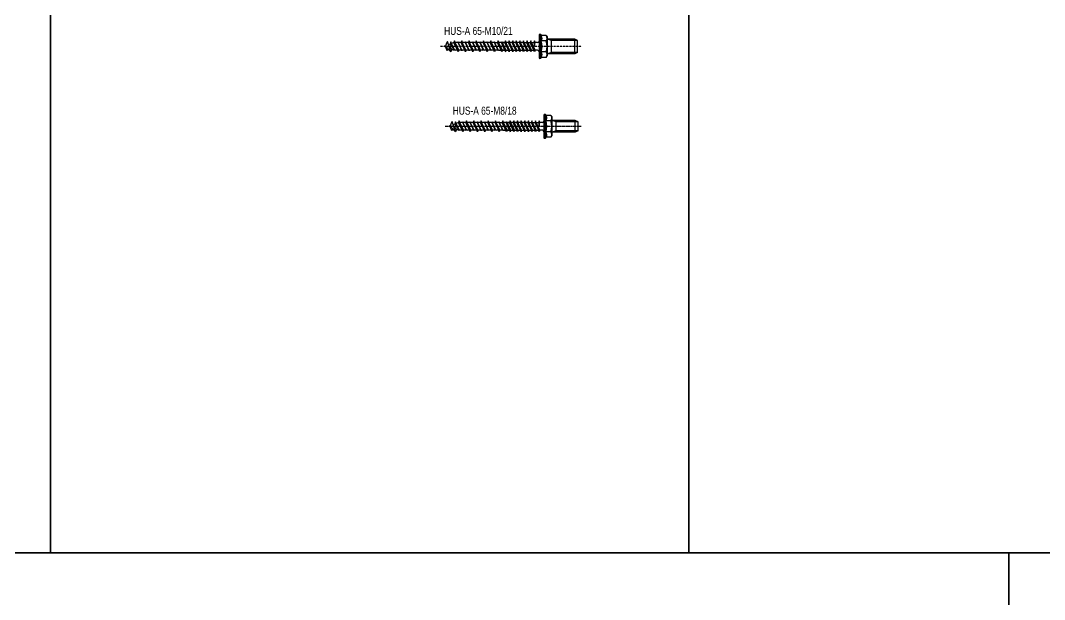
# Model space of a CAD drawing. Header units: millimetres. Extents: x 296 to 4896, y 152 to 3333.
# Drawn here: x 1916 to 2620, y 2169 to 2567 of the extents above; entities that cross this region are included whole.
import ezdxf

# ---------------------------------------------------------------- set-up
doc = ezdxf.new("R2010")
doc.units = ezdxf.units.MM
doc.linetypes.add('CENTERLI', pattern=[1, 0.75, -0.0625, 0.125, -0.0625])
doc.linetypes.add('DASHED', pattern=[0.25, 0.15625, -0.09375])
for name, color, linetype in [('1', 1, 'DASHED'), ('2', 3, 'Continuous'), ('3', 4, 'Continuous'), ('4', 2, 'Continuous')]:
    doc.layers.add(name, color=color, linetype=linetype)
doc.styles.get("Standard").update_dxf_attribs({"font": 'arial.ttf'})

# ---------------------------------------------------------------- blocks, each defined once
blk = doc.blocks.new('HUS-A 65-M10-21')
at = {"layer": '1', "linetype": 'Continuous'}
for p, q in [((-18, 4.08), (-20.67, 5.03)), ((0, 4.08), (-18, 4.08)), ((-18, -4.08), (-20.67, -5.03)), ((0, -4.08), (-18, -4.08))]:
    blk.add_line(p, q, dxfattribs=at)
at = {"layer": '1'}
blk.add_line((2.47, 0), (-94.35, 0), dxfattribs=at)
at = {"layer": '2'}
for p, q in [((-2, 5), (-20.5, 5)), ((-18, -5), (-18, 5)), ((-2, -5), (-2, 5)), ((0, 4.08), (-2, 5)), ((0, -4.08), (0, 4.08)), ((-2, -5), (-20.5, -5)), ((0, -4.08), (-2, -5))]:
    blk.add_line(p, q, dxfattribs=at)
for centre, start, end in [((-20.5, 5.5), 180, 270), ((-20.5, -5.5), 90, 180)]:
    blk.add_arc(centre, 0.5, start, end, dxfattribs=at)
at = {"layer": '4', "color": 3}
for p, q in [((-26.5, 7.75), (-26.5, -7.75)), ((-25.58, 8.25), (-26, 8.25)), ((-25.58, 8.25), (-26, 8.25)), ((-25, 7.5), (-25.1, 7.88)), ((-24.86, 7.26), (-25, 7.5)), ((-21.58, 7.5), (-25, 7.5)), ((-21.58, 7.5), (-21, 6.5)), ((-91.15, 0.61), (-91.5, 0)), ((-91.14, 0.15), (-91.5, 0)), ((-91.26, 0.41), (-89.94, -2.39)), ((-89.65, -3.1), (-91.15, 0.61)), ((-90.93, 0.24), (-90.99, 0.21)), ((-90.19, 2.26), (-90.93, 0.24)), ((-90.93, 0.24), (-87.15, -3.75)), ((-89.54, 3.4), (-90.19, 2.26)), ((-87.15, -3.75), (-89.54, 3.4)), ((-87.71, 1.57), (-88.78, 1.13)), ((-86.54, -2.06), (-88.78, 1.13)), ((-87.15, 3.1), (-87.71, 1.57)), ((-87.71, 1.57), (-84.83, -2.65)), ((-84.65, -3.1), (-87.15, 3.1)), ((-84.49, -2.65), (-86.87, 2.39)), ((-85.1, 2.65), (-86.68, 2)), ((-85.05, 2.65), (-85.1, 2.65)), ((-84.65, 3.75), (-85.05, 2.65)), ((-82.52, -2.65), (-85.05, 2.65)), ((-82.15, -3.75), (-84.65, 3.75)), ((-81.75, -2.65), (-84.29, 2.65)), ((-82.32, 2.65), (-84.29, 2.65)), ((-82.15, 3.1), (-82.32, 2.65)), ((-82.32, 2.65), (-79.94, -2.39)), ((-79.65, -3.1), (-82.15, 3.1)), ((-80.05, 2.65), (-81.97, 2.65)), ((-79.49, -2.65), (-81.87, 2.39)), ((-79.65, 3.75), (-80.05, 2.65)), ((-77.52, -2.65), (-80.05, 2.65)), ((-77.15, -3.75), (-79.65, 3.75)), ((-76.75, -2.65), (-79.29, 2.65)), ((-77.32, 2.65), (-79.29, 2.65)), ((-77.15, 3.1), (-77.32, 2.65)), ((-77.32, 2.65), (-74.94, -2.39)), ((-74.65, -3.1), (-77.15, 3.1)), ((-75.05, 2.65), (-76.97, 2.65)), ((-74.49, -2.65), (-76.87, 2.39)), ((-74.65, 3.75), (-75.05, 2.65)), ((-72.52, -2.65), (-75.05, 2.65)), ((-72.15, -3.75), (-74.65, 3.75)), ((-72.32, 2.65), (-74.29, 2.65)), ((-71.75, -2.65), (-74.29, 2.65)), ((-72.15, 3.1), (-72.32, 2.65)), ((-72.32, 2.65), (-69.94, -2.39)), ((-69.65, -3.1), (-72.15, 3.1)), ((-70.05, 2.65), (-71.97, 2.65)), ((-69.49, -2.65), (-71.87, 2.39)), ((-69.65, 3.75), (-70.05, 2.65)), ((-69.65, 3.75), (-70.05, 2.65)), ((-67.52, -2.65), (-70.05, 2.65)), ((-67.52, -2.65), (-70.05, 2.65)), ((-67.15, -3.75), (-69.65, 3.75)), ((-67.15, -3.75), (-69.65, 3.75)), ((-66.75, -2.65), (-69.29, 2.65)), ((-66.75, -2.65), (-69.29, 2.65)), ((-67.32, 2.65), (-69.29, 2.65)), ((-67.15, 3.1), (-67.32, 2.65)), ((-67.32, 2.65), (-64.94, -2.39)), ((-64.65, -3.1), (-67.15, 3.1)), ((-65.05, 2.65), (-66.97, 2.65)), ((-64.49, -2.65), (-66.87, 2.39)), ((-64.65, 3.75), (-65.05, 2.65)), ((-62.52, -2.65), (-65.05, 2.65)), ((-62.15, -3.75), (-64.65, 3.75)), ((-61.75, -2.65), (-64.29, 2.65)), ((-62.32, 2.65), (-64.29, 2.65)), ((-62.15, 3.1), (-62.32, 2.65)), ((-62.32, 2.65), (-59.94, -2.39)), ((-59.65, -3.1), (-62.15, 3.1)), ((-60.05, 2.65), (-61.97, 2.65)), ((-59.49, -2.65), (-61.87, 2.39)), ((-59.65, 3.75), (-60.05, 2.65)), ((-57.52, -2.65), (-60.05, 2.65)), ((-57.15, -3.75), (-59.65, 3.75)), ((-56.75, -2.65), (-59.29, 2.65)), ((-57.32, 2.65), (-59.29, 2.65)), ((-57.15, 3.1), (-57.32, 2.65)), ((-57.32, 2.65), (-54.94, -2.39)), ((-54.65, -3.1), (-57.15, 3.1)), ((-56.97, 2.65), (-55.05, 2.65)), ((-54.49, -2.65), (-56.87, 2.39)), ((-54.65, 3.75), (-55.05, 2.65)), ((-52.52, -2.65), (-55.05, 2.65)), ((-52.15, -3.75), (-54.65, 3.75)), ((-51.75, -2.65), (-54.29, 2.65)), ((-52.32, 2.65), (-54.29, 2.65)), ((-52.32, 2.65), (-53.75, 2.65)), ((-52.15, 3.1), (-52.32, 2.65)), ((-50.24, -2.14), (-52.32, 2.65)), ((-51.97, 2.65), (-52.15, 3.1)), ((-52.15, 3.1), (-49.65, -3.75)), ((-51.97, 2.65), (-50.05, 2.65)), ((-50.05, 2.65), (-51.97, 2.65)), ((-51.97, 2.65), (-49.25, -2.65)), ((-49.65, 3.75), (-50.05, 2.65)), ((-47.52, -2.65), (-50.05, 2.65)), ((-47.15, -3.75), (-49.65, 3.75)), ((-46.75, -2.65), (-49.29, 2.65)), ((-47.55, 2.65), (-49.29, 2.65)), ((-47.15, 3.75), (-47.55, 2.65)), ((-45.02, -2.65), (-47.55, 2.65)), ((-44.65, -3.75), (-47.15, 3.75)), ((-44.25, -2.65), (-46.79, 2.65)), ((-45.05, 2.65), (-46.79, 2.65)), ((-44.65, 3.75), (-45.05, 2.65)), ((-42.52, -2.65), (-45.05, 2.65)), ((-42.15, -3.75), (-44.65, 3.75)), ((-42.55, 2.65), (-44.47, 2.65)), ((-41.75, -2.65), (-44.29, 2.65)), ((-42.15, 3.75), (-42.55, 2.65)), ((-40.02, -2.65), (-42.55, 2.65)), ((-39.65, -3.75), (-42.15, 3.75)), ((-39.25, -2.65), (-41.79, 2.65)), ((-40.05, 2.65), (-41.79, 2.65)), ((-39.65, 3.75), (-40.05, 2.65)), ((-37.52, -2.65), (-40.05, 2.65)), ((-37.15, -3.75), (-39.65, 3.75)), ((-36.75, -2.65), (-39.29, 2.65)), ((-37.55, 2.65), (-39.29, 2.65)), ((-37.15, 3.75), (-37.55, 2.65)), ((-35.02, -2.65), (-37.55, 2.65)), ((-34.65, -3.75), (-37.15, 3.75)), ((-34.25, -2.65), (-36.79, 2.65)), ((-36.79, 2.65), (-35.05, 2.65)), ((-34.65, 3.75), (-35.05, 2.65)), ((-32.52, -2.65), (-35.05, 2.65)), ((-32.15, -3.75), (-34.65, 3.75)), ((-31.75, -2.65), (-34.29, 2.65)), ((-34.29, 2.65), (-32.55, 2.65)), ((-32.15, 3.75), (-32.55, 2.65)), ((-30.02, -2.65), (-32.55, 2.65)), ((-29.65, -3.75), (-32.15, 3.75)), ((-29.25, -2.65), (-31.79, 2.65)), ((-31.79, 2.65), (-30.05, 2.65)), ((-29.65, 3.75), (-30.05, 2.65)), ((-30.05, 2.65), (-29.65, 0)), ((-29.29, 2.65), (-29.65, 3.75)), ((-29.65, 0), (-29.65, 3.75)), ((-29.65, 0), (-29.29, 2.65)), ((-27.5, 2.65), (-29.29, 2.65)), ((-21.58, 3.75), (-25, 3.75)), ((-21, 6.5), (-21, -6.5)), ((-90.96, -0.22), (-91.5, 0)), ((-89.13, -1.66), (-89.65, -3.1)), ((-86.54, -2.06), (-87.15, -3.75)), ((-85.1, -2.65), (-86.54, -2.06)), ((-84.83, -2.65), (-85.1, -2.65)), ((-84.49, -2.65), (-84.65, -3.1)), ((-82.52, -2.65), (-84.49, -2.65)), ((-81.75, -2.65), (-82.15, -3.75)), ((-79.82, -2.65), (-81.75, -2.65)), ((-79.49, -2.65), (-79.65, -3.1)), ((-77.52, -2.65), (-79.49, -2.65)), ((-76.75, -2.65), (-77.15, -3.75)), ((-74.82, -2.65), (-76.75, -2.65)), ((-74.49, -2.65), (-74.65, -3.1)), ((-72.52, -2.65), (-74.49, -2.65)), ((-71.75, -2.65), (-72.15, -3.75)), ((-69.83, -2.65), (-71.75, -2.65)), ((-69.49, -2.65), (-69.65, -3.1)), ((-67.52, -2.65), (-69.49, -2.65)), ((-66.75, -2.65), (-67.15, -3.75)), ((-66.75, -2.65), (-67.15, -3.75)), ((-64.83, -2.65), (-66.75, -2.65)), ((-64.49, -2.65), (-64.65, -3.1)), ((-62.52, -2.65), (-64.49, -2.65)), ((-61.75, -2.65), (-62.15, -3.75)), ((-59.83, -2.65), (-61.75, -2.65)), ((-59.49, -2.65), (-59.65, -3.1)), ((-57.52, -2.65), (-59.49, -2.65)), ((-56.75, -2.65), (-57.15, -3.75)), ((-54.83, -2.65), (-56.75, -2.65)), ((-54.49, -2.65), (-54.65, -3.1)), ((-54.49, -2.65), (-52.52, -2.65)), ((-52.52, -2.65), (-53.72, -2.65)), ((-51.75, -2.65), (-52.15, -3.75)), ((-51.75, -2.65), (-50.05, -2.65)), ((-50.05, -2.65), (-51.75, -2.65)), ((-49.25, -2.65), (-49.65, -3.75)), ((-49.25, -2.65), (-47.52, -2.65)), ((-46.75, -2.65), (-47.15, -3.75)), ((-46.75, -2.65), (-45.02, -2.65)), ((-44.25, -2.65), (-44.65, -3.75)), ((-44.25, -2.65), (-42.52, -2.65)), ((-41.75, -2.65), (-42.15, -3.75)), ((-41.75, -2.65), (-40.02, -2.65)), ((-39.25, -2.65), (-39.65, -3.75)), ((-39.25, -2.65), (-37.52, -2.65)), ((-36.75, -2.65), (-37.15, -3.75)), ((-36.75, -2.65), (-35.02, -2.65)), ((-34.25, -2.65), (-34.65, -3.75)), ((-34.25, -2.65), (-32.52, -2.65)), ((-31.75, -2.65), (-32.15, -3.75)), ((-31.75, -2.65), (-30.02, -2.65)), ((-29.25, -2.65), (-29.65, -3.75)), ((-27.5, -2.65), (-29.25, -2.65)), ((-21.58, -3.75), (-25, -3.75)), ((-21.58, -7.5), (-21, -6.5)), ((-25.58, -8.25), (-26, -8.25)), ((-25, -7.5), (-25.1, -7.88)), ((-24.86, -7.26), (-25, -7.5)), ((-21.58, -7.5), (-25, -7.5))]:
    blk.add_line(p, q, dxfattribs=at)
at = {"layer": '4', "color": 1}
for p, q in [((-25.5, 7.75), (-25.5, 0)), ((-25.5, 0), (-25.5, -7.75))]:
    blk.add_line(p, q, dxfattribs=at)
at = {"layer": '4', "color": 3}
for centre, radius, start, end in [((-26, 7.75), 0.5, 90, 180), ((-25.58, 7.75), 0.5, 15, 90), ((-27.71, 5.61), 3.29, 325.43491, 30), ((-24.29, 5.61), 3.29, 325.43491, 30), ((-27.5, 3.65), 1, 270, 0), ((-36.83, 0), 12.41, 342.41205, 17.58795), ((-33.41, 0), 12.41, 342.41205, 17.58795), ((-27.5, -3.65), 1, 0, 90), ((-27.71, -5.61), 3.29, 330, 34.56509), ((-24.29, -5.61), 3.29, 330, 34.56509), ((-26, -7.75), 0.5, 180, 270), ((-25.58, -7.75), 0.5, 270, 345)]:
    blk.add_arc(centre, radius, start, end, dxfattribs=at)
blk = doc.blocks.new('HUS-A 65-M8-18')
at = {"layer": '2'}
for p, q in [((-23.5, 7.75), (-23.5, -7.75)), ((-22.58, 8.25), (-23, 8.25)), ((-22.58, 8.25), (-23, 8.25)), ((-22, 7.5), (-22.1, 7.88)), ((-18.58, 7.5), (-22, 7.5)), ((-21.86, 7.26), (-22, 7.5)), ((-18.58, 7.5), (-18, 6.5)), ((-88.15, 0.61), (-88.5, 0)), ((-88.14, 0.15), (-88.5, 0)), ((-87.96, -0.22), (-88.5, 0)), ((-88.26, 0.41), (-86.94, -2.39)), ((-86.65, -3.1), (-88.15, 0.61)), ((-87.93, 0.24), (-87.99, 0.21)), ((-87.19, 2.26), (-87.93, 0.24)), ((-87.93, 0.24), (-84.15, -3.75)), ((-86.54, 3.4), (-87.19, 2.26)), ((-84.15, -3.75), (-86.54, 3.4)), ((-84.71, 1.57), (-85.78, 1.13)), ((-83.54, -2.06), (-85.78, 1.13)), ((-84.15, 3.1), (-84.71, 1.57)), ((-84.71, 1.57), (-81.83, -2.65)), ((-81.65, -3.1), (-84.15, 3.1)), ((-81.49, -2.65), (-83.87, 2.39)), ((-82.1, 2.65), (-83.68, 2)), ((-82.05, 2.65), (-82.1, 2.65)), ((-81.65, 3.75), (-82.05, 2.65)), ((-79.52, -2.65), (-82.05, 2.65)), ((-79.15, -3.75), (-81.65, 3.75)), ((-79.32, 2.65), (-81.29, 2.65)), ((-78.75, -2.65), (-81.29, 2.65)), ((-79.15, 3.1), (-79.32, 2.65)), ((-79.32, 2.65), (-76.94, -2.39)), ((-76.65, -3.1), (-79.15, 3.1)), ((-77.05, 2.65), (-78.97, 2.65)), ((-76.49, -2.65), (-78.87, 2.39)), ((-76.65, 3.75), (-77.05, 2.65)), ((-74.52, -2.65), (-77.05, 2.65)), ((-74.15, -3.75), (-76.65, 3.75)), ((-74.32, 2.65), (-76.29, 2.65)), ((-73.75, -2.65), (-76.29, 2.65)), ((-74.15, 3.1), (-74.32, 2.65)), ((-74.32, 2.65), (-71.94, -2.39)), ((-71.65, -3.1), (-74.15, 3.1)), ((-72.05, 2.65), (-73.97, 2.65)), ((-71.49, -2.65), (-73.87, 2.39)), ((-71.65, 3.75), (-72.05, 2.65)), ((-69.52, -2.65), (-72.05, 2.65)), ((-69.15, -3.75), (-71.65, 3.75)), ((-68.75, -2.65), (-71.29, 2.65)), ((-69.32, 2.65), (-71.29, 2.65)), ((-69.15, 3.1), (-69.32, 2.65)), ((-69.32, 2.65), (-66.94, -2.39)), ((-66.65, -3.1), (-69.15, 3.1)), ((-67.05, 2.65), (-68.97, 2.65)), ((-66.49, -2.65), (-68.87, 2.39)), ((-66.65, 3.75), (-67.05, 2.65)), ((-66.65, 3.75), (-67.05, 2.65)), ((-64.52, -2.65), (-67.05, 2.65)), ((-64.52, -2.65), (-67.05, 2.65)), ((-64.15, -3.75), (-66.65, 3.75)), ((-64.15, -3.75), (-66.65, 3.75)), ((-64.32, 2.65), (-66.29, 2.65)), ((-63.75, -2.65), (-66.29, 2.65)), ((-63.75, -2.65), (-66.29, 2.65)), ((-64.15, 3.1), (-64.32, 2.65)), ((-64.32, 2.65), (-61.94, -2.39)), ((-61.65, -3.1), (-64.15, 3.1)), ((-62.05, 2.65), (-63.97, 2.65)), ((-61.49, -2.65), (-63.87, 2.39)), ((-61.65, 3.75), (-62.05, 2.65)), ((-59.52, -2.65), (-62.05, 2.65)), ((-59.15, -3.75), (-61.65, 3.75)), ((-59.32, 2.65), (-61.29, 2.65)), ((-58.75, -2.65), (-61.29, 2.65)), ((-59.15, 3.1), (-59.32, 2.65)), ((-59.32, 2.65), (-56.94, -2.39)), ((-56.65, -3.1), (-59.15, 3.1)), ((-57.05, 2.65), (-58.97, 2.65)), ((-56.49, -2.65), (-58.87, 2.39)), ((-56.65, 3.75), (-57.05, 2.65)), ((-54.52, -2.65), (-57.05, 2.65)), ((-54.15, -3.75), (-56.65, 3.75)), ((-54.32, 2.65), (-56.29, 2.65)), ((-53.75, -2.65), (-56.29, 2.65)), ((-54.15, 3.1), (-54.32, 2.65)), ((-54.32, 2.65), (-51.94, -2.39)), ((-51.65, -3.1), (-54.15, 3.1)), ((-53.97, 2.65), (-52.05, 2.65)), ((-51.49, -2.65), (-53.87, 2.39)), ((-51.65, 3.75), (-52.05, 2.65)), ((-49.52, -2.65), (-52.05, 2.65)), ((-49.15, -3.75), (-51.65, 3.75)), ((-49.32, 2.65), (-51.29, 2.65)), ((-48.75, -2.65), (-51.29, 2.65)), ((-49.32, 2.65), (-50.75, 2.65)), ((-49.15, 3.1), (-49.32, 2.65)), ((-47.24, -2.14), (-49.32, 2.65)), ((-49.15, 3.1), (-46.65, -3.75)), ((-48.97, 2.65), (-49.15, 3.1)), ((-48.97, 2.65), (-46.25, -2.65)), ((-47.05, 2.65), (-48.97, 2.65)), ((-48.97, 2.65), (-47.05, 2.65)), ((-46.65, 3.75), (-47.05, 2.65)), ((-44.52, -2.65), (-47.05, 2.65)), ((-44.15, -3.75), (-46.65, 3.75)), ((-43.75, -2.65), (-46.29, 2.65)), ((-44.15, 3.75), (-44.55, 2.65)), ((-42.02, -2.65), (-44.55, 2.65)), ((-41.65, -3.75), (-44.15, 3.75)), ((-41.25, -2.65), (-43.79, 2.65)), ((-41.65, 3.75), (-42.05, 2.65)), ((-39.52, -2.65), (-42.05, 2.65)), ((-39.15, -3.75), (-41.65, 3.75)), ((-38.75, -2.65), (-41.29, 2.65)), ((-39.15, 3.75), (-39.55, 2.65)), ((-37.02, -2.65), (-39.55, 2.65)), ((-36.65, -3.75), (-39.15, 3.75)), ((-36.25, -2.65), (-38.79, 2.65)), ((-36.65, 3.75), (-37.05, 2.65)), ((-34.52, -2.65), (-37.05, 2.65)), ((-34.15, -3.75), (-36.65, 3.75)), ((-33.75, -2.65), (-36.29, 2.65)), ((-34.15, 3.75), (-34.55, 2.65)), ((-32.02, -2.65), (-34.55, 2.65)), ((-31.65, -3.75), (-34.15, 3.75)), ((-31.25, -2.65), (-33.79, 2.65)), ((-31.65, 3.75), (-32.05, 2.65)), ((-29.52, -2.65), (-32.05, 2.65)), ((-29.15, -3.75), (-31.65, 3.75)), ((-31.29, 2.65), (-29.55, 2.65)), ((-28.75, -2.65), (-31.29, 2.65)), ((-29.15, 3.75), (-29.55, 2.65)), ((-27.02, -2.65), (-29.55, 2.65)), ((-26.65, -3.75), (-29.15, 3.75)), ((-28.79, 2.65), (-27.05, 2.65)), ((-26.25, -2.65), (-28.79, 2.65)), ((-26.65, 3.75), (-27.05, 2.65)), ((-27.05, 2.65), (-26.65, 0)), ((-26.65, 0), (-26.65, 3.75)), ((-26.29, 2.65), (-26.65, 3.75)), ((-26.65, 0), (-26.29, 2.65)), ((-24.5, 2.65), (-26.29, 2.65)), ((-18.58, 3.75), (-22, 3.75)), ((-18, 6.5), (-18, -6.5)), ((-18, 3.43), (-18, -3.42)), ((-86.13, -1.66), (-86.65, -3.1)), ((-83.54, -2.06), (-84.15, -3.75)), ((-82.1, -2.65), (-83.54, -2.06)), ((-81.83, -2.65), (-82.1, -2.65)), ((-81.49, -2.65), (-81.65, -3.1)), ((-79.52, -2.65), (-81.49, -2.65)), ((-78.75, -2.65), (-79.15, -3.75)), ((-76.82, -2.65), (-78.75, -2.65)), ((-76.49, -2.65), (-76.65, -3.1)), ((-74.52, -2.65), (-76.49, -2.65)), ((-73.75, -2.65), (-74.15, -3.75)), ((-71.82, -2.65), (-73.75, -2.65)), ((-71.49, -2.65), (-71.65, -3.1)), ((-69.52, -2.65), (-71.49, -2.65)), ((-68.75, -2.65), (-69.15, -3.75)), ((-66.83, -2.65), (-68.75, -2.65)), ((-66.49, -2.65), (-66.65, -3.1)), ((-64.52, -2.65), (-66.49, -2.65)), ((-63.75, -2.65), (-64.15, -3.75)), ((-63.75, -2.65), (-64.15, -3.75)), ((-61.83, -2.65), (-63.75, -2.65)), ((-61.49, -2.65), (-61.65, -3.1)), ((-59.52, -2.65), (-61.49, -2.65)), ((-58.75, -2.65), (-59.15, -3.75)), ((-56.83, -2.65), (-58.75, -2.65)), ((-56.49, -2.65), (-56.65, -3.1)), ((-54.52, -2.65), (-56.49, -2.65)), ((-53.75, -2.65), (-54.15, -3.75)), ((-51.83, -2.65), (-53.75, -2.65)), ((-51.49, -2.65), (-51.65, -3.1)), ((-51.49, -2.65), (-49.52, -2.65)), ((-49.52, -2.65), (-50.72, -2.65)), ((-48.75, -2.65), (-49.15, -3.75)), ((-47.05, -2.65), (-48.75, -2.65)), ((-48.75, -2.65), (-47.05, -2.65)), ((-46.25, -2.65), (-46.65, -3.75)), ((-46.25, -2.65), (-44.52, -2.65)), ((-43.75, -2.65), (-44.15, -3.75)), ((-41.25, -2.65), (-41.65, -3.75)), ((-38.75, -2.65), (-39.15, -3.75)), ((-36.25, -2.65), (-36.65, -3.75)), ((-33.75, -2.65), (-34.15, -3.75)), ((-31.25, -2.65), (-31.65, -3.75)), ((-31.25, -2.65), (-29.52, -2.65)), ((-28.75, -2.65), (-29.15, -3.75)), ((-28.75, -2.65), (-27.02, -2.65)), ((-26.25, -2.65), (-26.65, -3.75)), ((-24.5, -2.65), (-26.25, -2.65)), ((-18.58, -3.75), (-22, -3.75)), ((-18.58, -7.5), (-18, -6.5)), ((-22.58, -8.25), (-23, -8.25)), ((-22, -7.5), (-22.1, -7.88)), ((-21.86, -7.26), (-22, -7.5)), ((-18.58, -7.5), (-22, -7.5))]:
    blk.add_line(p, q, dxfattribs=at)
for centre, radius, start, end in [((-23, 7.75), 0.5, 90, 180), ((-22.58, 7.75), 0.5, 15, 90), ((-24.71, 5.61), 3.29, 325.43491, 30), ((-21.29, 5.61), 3.29, 325.43491, 30), ((-24.5, 3.65), 1, 270, 0), ((-33.83, 0), 12.41, 342.41205, 17.58795), ((-30.41, 0), 12.41, 342.41205, 17.58795), ((-24.5, -3.65), 1, 0, 90), ((-24.71, -5.61), 3.29, 330, 34.56509), ((-21.29, -5.61), 3.29, 330, 34.56509), ((-23, -7.75), 0.5, 180, 270), ((-22.58, -7.75), 0.5, 270, 345)]:
    blk.add_arc(centre, radius, start, end, dxfattribs=at)
at = {"layer": '3', "color": 1}
for p, q in [((-22.5, 7.75), (-22.5, 0)), ((-22.5, 0), (-22.5, -7.75))]:
    blk.add_line(p, q, dxfattribs=at)
at = {"layer": '3', "color": 3}
for p, q in [((-44.55, 2.65), (-46.29, 2.65)), ((-42.05, 2.65), (-43.79, 2.65)), ((-39.55, 2.65), (-41.47, 2.65)), ((-37.05, 2.65), (-38.79, 2.65)), ((-34.55, 2.65), (-36.29, 2.65)), ((-33.79, 2.65), (-32.05, 2.65)), ((-43.75, -2.65), (-42.02, -2.65)), ((-41.25, -2.65), (-39.52, -2.65)), ((-38.75, -2.65), (-37.02, -2.65)), ((-36.25, -2.65), (-34.52, -2.65)), ((-33.75, -2.65), (-32.02, -2.65))]:
    blk.add_line(p, q, dxfattribs=at)
at = {"layer": '4', "color": 1, "linetype": 'CENTERLI'}
blk.add_line((2.21, 0), (-91.35, 0), dxfattribs=at)
at = {"layer": '4', "color": 1}
for p, q in [((-15, 3.08), (-17.67, 4.03)), ((0, 3.08), (-15, 3.08)), ((-15, -3.08), (-17.67, -4.03)), ((0, -3.08), (-15, -3.08))]:
    blk.add_line(p, q, dxfattribs=at)
at = {"layer": '4', "color": 3}
for p, q in [((-2, 4), (-17.5, 4)), ((-15, -4), (-15, 4)), ((-2, -4), (-2, 4)), ((0, 3.08), (-2, 4)), ((0, -3.08), (0, 3.08)), ((-2, -4), (-17.5, -4)), ((0, -3.08), (-2, -4))]:
    blk.add_line(p, q, dxfattribs=at)
for centre, start, end in [((-17.5, 4.5), 180, 270), ((-17.5, -4.5), 90, 180)]:
    blk.add_arc(centre, 0.5, start, end, dxfattribs=at)

msp = doc.modelspace()

# ---------------------------------------------------------------- linework, layer by layer
at = {"color": 18, "true_color": 0x000000}
for points in [[(1495.77, 2201.55), (1937.05, 2201.55), (1937.05, 3133.26), (1495.77, 3133.26)], [(1937.05, 2201.55), (2375.71, 2201.55), (2375.71, 2731.34), (1937.05, 2731.34)], [(2375.71, 2201.55), (2894.01, 2201.55), (2894.01, 2731.34), (2375.71, 2731.34)], [(1895.77, 2001.55), (2595.77, 2001.55), (2595.77, 2201.55), (1895.77, 2201.55)], [(2595.77, 2001.55), (3295.77, 2001.55), (3295.77, 2201.55), (2595.77, 2201.55)]]:
    msp.add_lwpolyline(points, close=True, dxfattribs=at)

# ---------------------------------------------------------------- block references
for name, p in [('HUS-A 65-M10-21', (2299.33, 2549.24)), ('HUS-A 65-M8-18', (2299.59, 2494.34))]:
    msp.add_blockref(name, p)

# ---------------------------------------------------------------- texts
at = {"layer": '3', "width": 0.75}
for s, p in [('HUS-A 65-M10/21', (2207.57, 2557.16)), ('HUS-A 65-M8/18', (2213.49, 2502.37))]:
    msp.add_text(s, height=5.5, dxfattribs=at).set_placement(p)

doc.saveas('drawing.dxf')
